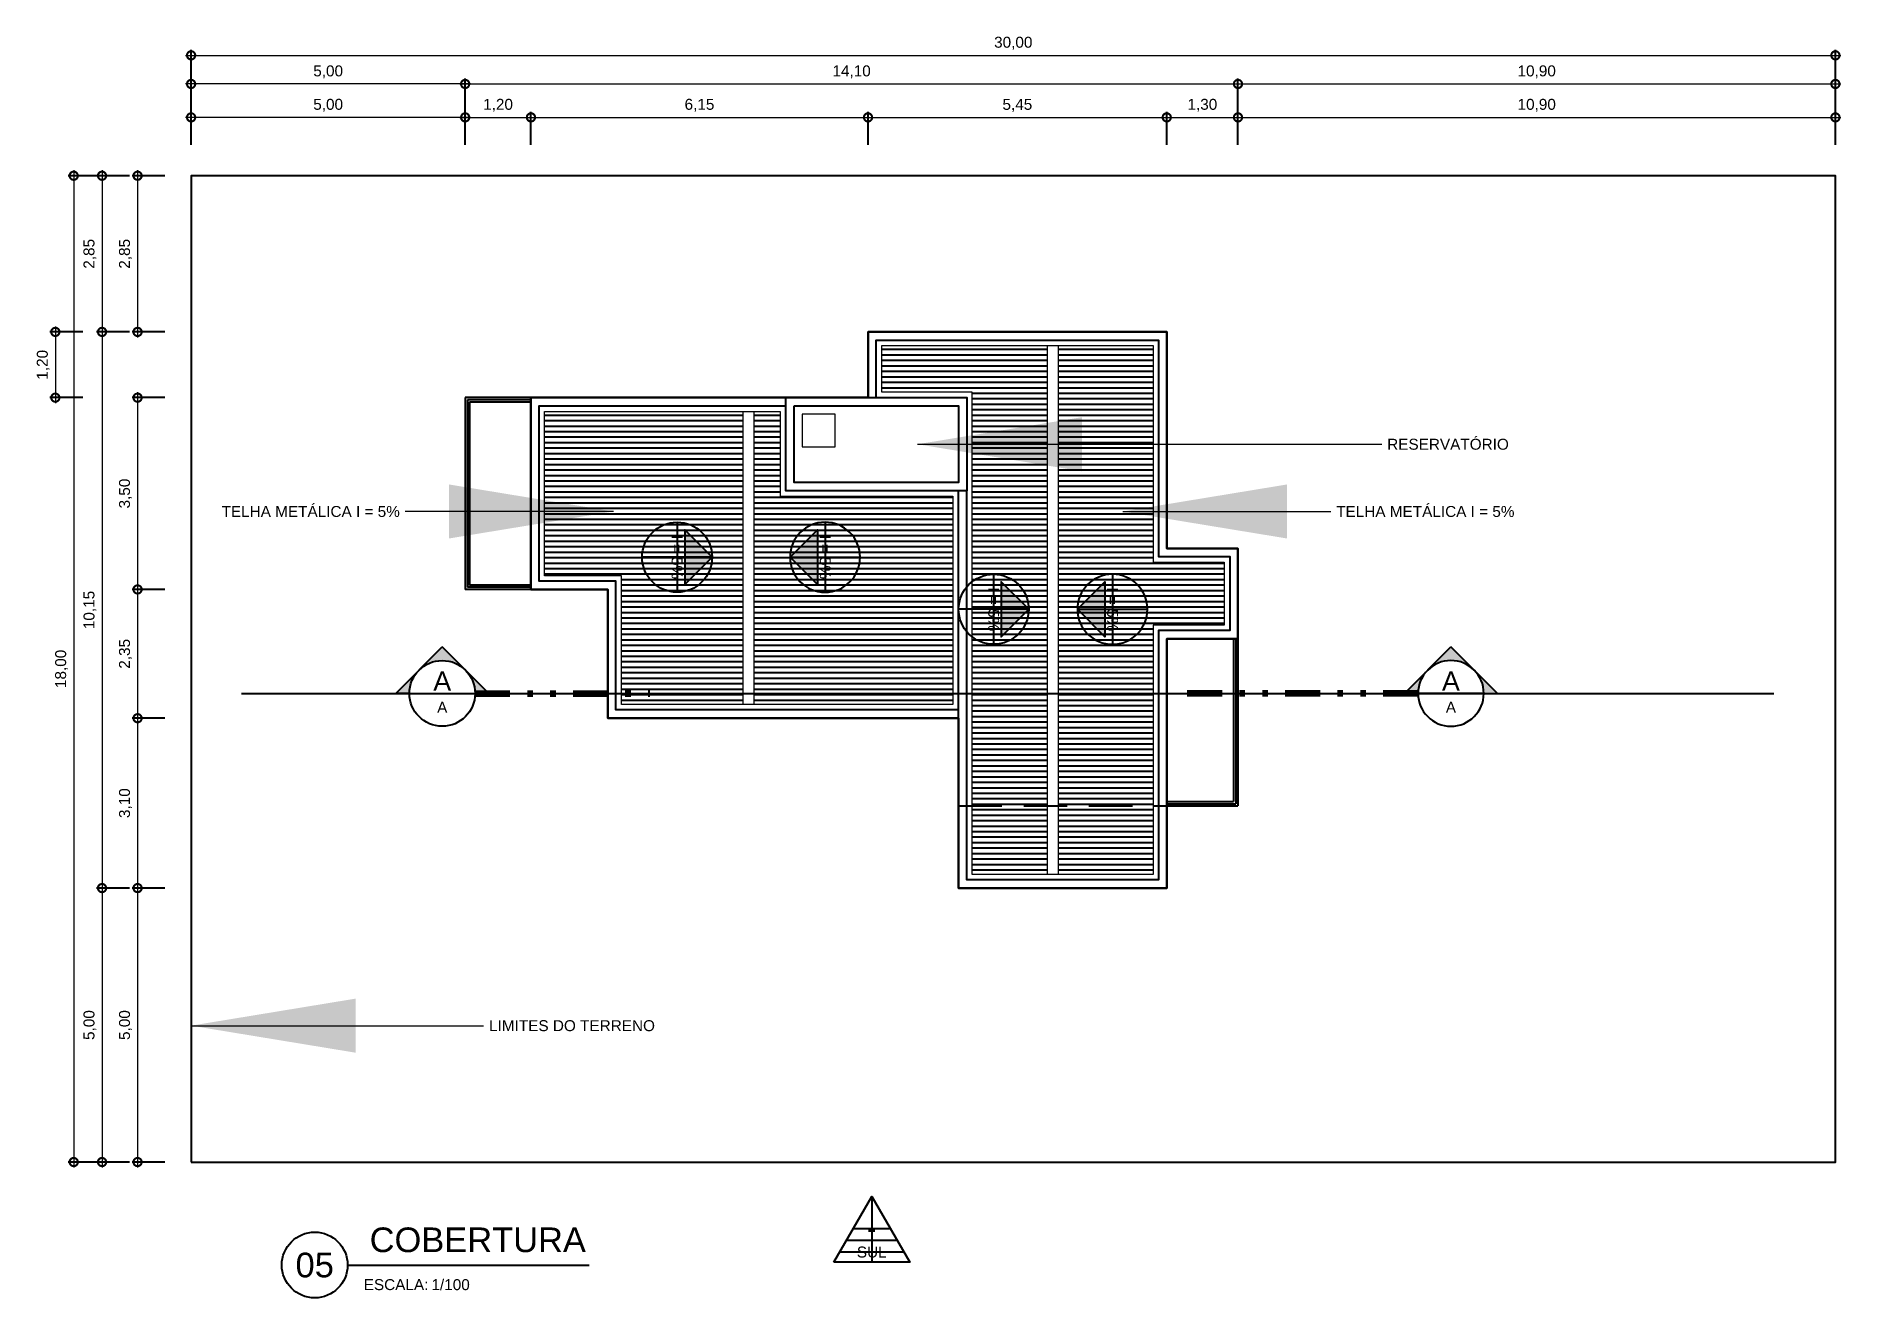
# Model space of a CAD drawing. Header units: metres. Extents: x -10.4 to 22.5, y -10.6 to 12.4.
import ezdxf
from ezdxf.enums import TextEntityAlignment as Align

# ---------------------------------------------------------------- set-up
doc = ezdxf.new("R2010")
doc.units = ezdxf.units.M
doc.header["$LTSCALE"] = 0.25
doc.linetypes.add('DIVIDEX2', pattern=[63.5, 25.4, -12.7, 0, -12.7, 0, -12.7])
doc.linetypes.add('HIDDEN2', pattern=[4.7625, 3.175, -1.5875])
doc.layers.add('ARQ_0', color=7, linetype='Continuous', true_color=0xff7400, plot=False)
doc.layers.add('ARQ_0_AREAS', color=7, linetype='Continuous', true_color=0x5a1694, plot=False)
for name, color, linetype, lineweight in [('ARQ_CINZA 03', 252, 'Continuous', 9), ('ARQ_CINZA 04', 253, 'Continuous', 9), ('ARQ_CINZA 06', 255, 'Continuous', 9), ('SIMB_LCT', 252, 'DIVIDEX2', 100)]:
    doc.layers.add(name, color=color, linetype=linetype, lineweight=lineweight)
doc.layers.add('ARQ_COTA_AZUL', color=5, linetype='Continuous', lineweight=20, true_color=0x0000ff)
for name, color, linetype in [('ARQ_PROJ INF', 1, 'HIDDEN2'), ('ARQ_VISTA 01', 1, 'Continuous'), ('ARQ_VISTA 03', 3, 'Continuous'), ('ARQ_VISTA 04', 4, 'Continuous'), ('SIMB_01', 1, 'Continuous'), ('SIMB_02', 2, 'Continuous'), ('SIMB_PREENCHIMENTO', 253, 'Continuous'), ('SIMB_TXT', 1, 'Continuous')]:
    doc.layers.add(name, color=color, linetype=linetype)
doc.styles.add('Annot_2.0mm', font='arial.ttf', dxfattribs={"height": 2})
doc.styles.add('cota', font='arial.ttf')
doc.styles.add('SIMB', font='arial.ttf')
doc.dimstyles.new('Info 01 - annot', dxfattribs={"dimtxt": 2, "dimasz": 3, "dimexe": 1, "dimexo": 1, "dimgap": 1, "dimtad": 1, "dimzin": 4, "dimtxsty": 'cota', "dimblk": 'DOTSMALL', "dimcen": 2, "dimdle": 1, "dimclrd": 256, "dimclre": 256, "dimclrt": 1, "dimazin": 2, "dimtfac": 0.09, "dimtix": 1, "dimtmove": 2, "dimatfit": 2, "dimfxl": 5, "dimfxlon": 1, "dimtolj": 1, "dimtzin": 4, "dimlwd": -1, "dimarcsym": 1})

# ---------------------------------------------------------------- blocks, each defined once
blk = doc.blocks.new('ind_CT_A_D')
at = {"layer": 'SIMB_PREENCHIMENTO', "transparency": 33554587}
h = blk.add_hatch(color=256, dxfattribs=at)
h.dxf.hatch_style = 1
h.paths.add_polyline_path([(0, 8.48), (-4.15, 4.33, -0.401827), (4.15, 4.33)])
h = blk.add_hatch(color=256, dxfattribs=at)
h.dxf.hatch_style = 1
h.paths.add_polyline_path([(-4.33, 4.15), (-8.48, 0), (-6, 0, -0.193399)])
h = blk.add_hatch(color=256, dxfattribs=at)
h.dxf.hatch_style = 1
h.paths.add_polyline_path([(4.33, 4.15, -0.193399), (6, 0), (8.48, 0)])
at = {"layer": 'SIMB_01'}
for p, q in [((-8.48, 0), (0, 8.48)), ((8.48, 0), (0, 8.48)), ((-6, 0), (-8.48, 0)), ((-6, 0), (6, 0)), ((6, 0), (8.48, 0))]:
    blk.add_line(p, q, dxfattribs=at)
blk.add_circle((0, 0), 6, dxfattribs=at)
at = {"layer": 'SIMB_LCT'}
blk.add_line((6, 0), (49.63, 0), dxfattribs=at)
at = {"layer": 'SIMB_TXT', "style": 'SIMB'}
for tag, height, p in [('000', 3.5, (0, 2.25)), ('999', 2, (0, -2.53))]:
    blk.add_attdef(tag, text='', height=height, dxfattribs=at).set_placement(p, align=Align.MIDDLE_CENTER)
blk = doc.blocks.new('*U140')
at = {"layer": 'SIMB_02'}
blk.add_line((6, 0), (50.09, 0), dxfattribs=at)
blk.add_circle((0, 0), 6, dxfattribs=at)
at = {"layer": 'SIMB_TXT', "style": 'SIMB'}
blk.add_text('ESCALA:', height=2, dxfattribs=at).set_placement((8.94, -4.58))
blk.add_attdef('TITULO_DO_DESENHO', text='', height=4.5, dxfattribs=at).set_placement((10.02, 1), align=Align.BOTTOM_LEFT)
blk.add_attdef('NUM', text='', height=4.5, dxfattribs=at).set_placement((0, 0), align=Align.MIDDLE_CENTER)
blk.add_attdef('ESCALA', (21.3, -4.58), '', height=2, dxfattribs=at)
blk = doc.blocks.new('*U78')
at = {"layer": 'SIMB_PREENCHIMENTO', "transparency": 33554587}
h = blk.add_hatch(color=256, dxfattribs=at)
h.dxf.hatch_style = 1
h.paths.add_polyline_path([(0, 8.48), (-4.15, 4.33, -0.401827), (4.15, 4.33)])
h = blk.add_hatch(color=256, dxfattribs=at)
h.dxf.hatch_style = 1
h.paths.add_polyline_path([(-4.33, 4.15), (-8.48, 0), (-6, 0, -0.193399)])
h = blk.add_hatch(color=256, dxfattribs=at)
h.dxf.hatch_style = 1
h.paths.add_polyline_path([(4.33, 4.15, -0.193399), (6, 0), (8.48, 0)])
at = {"layer": 'SIMB_01'}
for p, q in [((-8.48, 0), (0, 8.48)), ((8.48, 0), (0, 8.48)), ((-6, 0), (-8.48, 0)), ((-6, 0), (6, 0)), ((6, 0), (8.48, 0))]:
    blk.add_line(p, q, dxfattribs=at)
blk.add_circle((0, 0), 6, dxfattribs=at)
at = {"layer": 'SIMB_LCT'}
blk.add_line((6, 0), (37.85, 0), dxfattribs=at)
at = {"layer": 'SIMB_TXT', "style": 'SIMB'}
for tag, height, p in [('000', 3.5, (0, 2.25)), ('999', 2, (0, -2.53))]:
    blk.add_attdef(tag, text='', height=height, dxfattribs=at).set_placement(p, align=Align.MIDDLE_CENTER)
blk = doc.blocks.new('inclinacao')
at = {"layer": 'ARQ_CINZA 06'}
blk.add_hatch(color=256, dxfattribs=at).paths.add_polyline_path([(0, 0), (-5, -5), (5, -5)])
at = {"layer": 'ARQ_0'}
for p, q in [((0, 0), (0, -12.78)), ((-6.39, -6.39), (6.39, -6.39))]:
    blk.add_line(p, q, dxfattribs=at)
blk.add_circle((0, -6.39), 6.39, dxfattribs=at)
at = {"layer": 'SIMB_01'}
blk.add_lwpolyline([(0, 0), (-5, -5), (5, -5), (0, 0)], dxfattribs=at)
at = {"layer": 'SIMB_01', "style": 'Annot_2.0mm'}
blk.add_attdef('INCLINACAO', text='', height=2, dxfattribs=at).set_placement((0, -6.39), align=Align.MIDDLE_CENTER)
blk = doc.blocks.new('_DotSmall')
at = {"color": 0, "linetype": 'ByBlock', "const_width": 0.5}
blk.add_lwpolyline([(-0.0625, 0, 1), (0.0625, 0, 1)], format="xyb", close=True, dxfattribs=at)
blk = doc.blocks.new('*D141')
at = {"layer": 'ARQ_COTA_AZUL', "transparency": 16777216}
blk.add_line((-2.5, 10.965), (-7.7, 10.965), dxfattribs=at)
at = {"layer": 'ARQ_COTA_AZUL', "lineweight": -2, "transparency": 16777216}
for p, q in [((-7.6, 10.465), (-7.6, 11.065)), ((-2.6, 10.465), (-2.6, 11.065))]:
    blk.add_line(p, q, dxfattribs=at)
at = {"layer": 'ARQ_COTA_AZUL', "transparency": 16777216, "xscale": 0.3, "yscale": 0.3, "zscale": 0.3, "rotation": 180}
blk.add_blockref('_DotSmall', (-7.6, 10.965), dxfattribs=at)
at = {"layer": 'ARQ_COTA_AZUL', "transparency": 16777216, "xscale": 0.3, "yscale": 0.3, "zscale": 0.3}
blk.add_blockref('_DotSmall', (-2.6, 10.965), dxfattribs=at)
at = {"layer": 'ARQ_COTA_AZUL', "color": 1, "transparency": 16777216, "insert": (-5.1, 11.185), "char_height": 0.2, "attachment_point": 5, "style": 'cota'}
blk.add_mtext('\\A1;5,00', dxfattribs=at)
blk = doc.blocks.new('*D142')
at = {"layer": 'ARQ_COTA_AZUL', "transparency": 16777216}
blk.add_line((-2.7, 10.965), (-1.3, 10.965), dxfattribs=at)
at = {"layer": 'ARQ_COTA_AZUL', "lineweight": -2, "transparency": 16777216}
for p, q in [((-2.6, 10.465), (-2.6, 11.065)), ((-1.4, 10.465), (-1.4, 11.065))]:
    blk.add_line(p, q, dxfattribs=at)
at = {"layer": 'ARQ_COTA_AZUL', "transparency": 16777216, "xscale": 0.3, "yscale": 0.3, "zscale": 0.3, "rotation": 180}
blk.add_blockref('_DotSmall', (-2.6, 10.965), dxfattribs=at)
at = {"layer": 'ARQ_COTA_AZUL', "transparency": 16777216, "xscale": 0.3, "yscale": 0.3, "zscale": 0.3}
blk.add_blockref('_DotSmall', (-1.4, 10.965), dxfattribs=at)
at = {"layer": 'ARQ_COTA_AZUL', "color": 1, "transparency": 16777216, "insert": (-2, 11.185), "char_height": 0.2, "attachment_point": 5, "style": 'cota'}
blk.add_mtext('\\A1;1,20', dxfattribs=at)
blk = doc.blocks.new('*D143')
at = {"layer": 'ARQ_COTA_AZUL', "transparency": 16777216}
blk.add_line((-1.5, 10.965), (4.85, 10.965), dxfattribs=at)
at = {"layer": 'ARQ_COTA_AZUL', "lineweight": -2, "transparency": 16777216}
for p, q in [((-1.4, 10.465), (-1.4, 11.065)), ((4.75, 10.465), (4.75, 11.065))]:
    blk.add_line(p, q, dxfattribs=at)
at = {"layer": 'ARQ_COTA_AZUL', "transparency": 16777216, "xscale": 0.3, "yscale": 0.3, "zscale": 0.3, "rotation": 180}
blk.add_blockref('_DotSmall', (-1.4, 10.965), dxfattribs=at)
at = {"layer": 'ARQ_COTA_AZUL', "transparency": 16777216, "xscale": 0.3, "yscale": 0.3, "zscale": 0.3}
blk.add_blockref('_DotSmall', (4.75, 10.965), dxfattribs=at)
at = {"layer": 'ARQ_COTA_AZUL', "color": 1, "transparency": 16777216, "insert": (1.675, 11.185), "char_height": 0.2, "attachment_point": 5, "style": 'cota'}
blk.add_mtext('\\A1;6,15', dxfattribs=at)
blk = doc.blocks.new('*D144')
at = {"layer": 'ARQ_COTA_AZUL', "transparency": 16777216}
blk.add_line((4.65, 10.965), (10.3, 10.965), dxfattribs=at)
at = {"layer": 'ARQ_COTA_AZUL', "lineweight": -2, "transparency": 16777216}
for p, q in [((4.75, 10.465), (4.75, 11.065)), ((10.2, 10.465), (10.2, 11.065))]:
    blk.add_line(p, q, dxfattribs=at)
at = {"layer": 'ARQ_COTA_AZUL', "transparency": 16777216, "xscale": 0.3, "yscale": 0.3, "zscale": 0.3, "rotation": 180}
blk.add_blockref('_DotSmall', (4.75, 10.965), dxfattribs=at)
at = {"layer": 'ARQ_COTA_AZUL', "transparency": 16777216, "xscale": 0.3, "yscale": 0.3, "zscale": 0.3}
blk.add_blockref('_DotSmall', (10.2, 10.965), dxfattribs=at)
at = {"layer": 'ARQ_COTA_AZUL', "color": 1, "transparency": 16777216, "insert": (7.475, 11.184), "char_height": 0.2, "attachment_point": 5, "style": 'cota'}
blk.add_mtext('\\A1;5,45', dxfattribs=at)
blk = doc.blocks.new('*D145')
at = {"layer": 'ARQ_COTA_AZUL', "transparency": 16777216}
blk.add_line((10.1, 10.965), (11.6, 10.965), dxfattribs=at)
at = {"layer": 'ARQ_COTA_AZUL', "lineweight": -2, "transparency": 16777216}
for p, q in [((10.2, 10.465), (10.2, 11.065)), ((11.5, 10.465), (11.5, 11.065))]:
    blk.add_line(p, q, dxfattribs=at)
at = {"layer": 'ARQ_COTA_AZUL', "transparency": 16777216, "xscale": 0.3, "yscale": 0.3, "zscale": 0.3, "rotation": 180}
blk.add_blockref('_DotSmall', (10.2, 10.965), dxfattribs=at)
at = {"layer": 'ARQ_COTA_AZUL', "transparency": 16777216, "xscale": 0.3, "yscale": 0.3, "zscale": 0.3}
blk.add_blockref('_DotSmall', (11.5, 10.965), dxfattribs=at)
at = {"layer": 'ARQ_COTA_AZUL', "color": 1, "transparency": 16777216, "insert": (10.85, 11.185), "char_height": 0.2, "attachment_point": 5, "style": 'cota'}
blk.add_mtext('\\A1;1,30', dxfattribs=at)
blk = doc.blocks.new('*D146')
at = {"layer": 'ARQ_COTA_AZUL', "lineweight": -2, "transparency": 16777216}
for p, q in [((-8.077, 9.9), (-8.677, 9.9)), ((-8.077, 7.05), (-8.677, 7.05))]:
    blk.add_line(p, q, dxfattribs=at)
at = {"layer": 'ARQ_COTA_AZUL', "transparency": 16777216}
blk.add_line((-8.577, 10), (-8.577, 6.95), dxfattribs=at)
at = {"layer": 'ARQ_COTA_AZUL', "transparency": 16777216, "xscale": 0.3, "yscale": 0.3, "zscale": 0.3}
for p, rotation in [((-8.577, 9.9), 90), ((-8.577, 7.05), 270)]:
    blk.add_blockref('_DotSmall', p, dxfattribs=dict(at, rotation=rotation))
at = {"layer": 'ARQ_COTA_AZUL', "color": 1, "transparency": 16777216, "insert": (-8.797, 8.475), "char_height": 0.2, "attachment_point": 5, "rotation": 90, "style": 'cota'}
blk.add_mtext('\\A1;2,85', dxfattribs=at)
blk = doc.blocks.new('*D147')
at = {"layer": 'ARQ_COTA_AZUL', "lineweight": -2, "transparency": 16777216}
for p, q in [((-9.577, 7.05), (-10.177, 7.05)), ((-9.577, 5.85), (-10.177, 5.85))]:
    blk.add_line(p, q, dxfattribs=at)
at = {"layer": 'ARQ_COTA_AZUL', "transparency": 16777216}
blk.add_line((-10.077, 7.15), (-10.077, 5.75), dxfattribs=at)
at = {"layer": 'ARQ_COTA_AZUL', "transparency": 16777216, "xscale": 0.3, "yscale": 0.3, "zscale": 0.3}
for p, rotation in [((-10.077, 7.05), 90), ((-10.077, 5.85), 270)]:
    blk.add_blockref('_DotSmall', p, dxfattribs=dict(at, rotation=rotation))
at = {"layer": 'ARQ_COTA_AZUL', "color": 1, "transparency": 16777216, "insert": (-10.297, 6.45), "char_height": 0.2, "attachment_point": 5, "rotation": 90, "style": 'cota'}
blk.add_mtext('\\A1;1,20', dxfattribs=at)
blk = doc.blocks.new('*D148')
at = {"layer": 'ARQ_COTA_AZUL', "transparency": 16777216}
blk.add_line((-8.577, 5.95), (-8.577, 2.25), dxfattribs=at)
at = {"layer": 'ARQ_COTA_AZUL', "lineweight": -2, "transparency": 16777216}
for p, q in [((-8.077, 5.85), (-8.677, 5.85)), ((-8.077, 2.35), (-8.677, 2.35))]:
    blk.add_line(p, q, dxfattribs=at)
at = {"layer": 'ARQ_COTA_AZUL', "transparency": 16777216, "xscale": 0.3, "yscale": 0.3, "zscale": 0.3}
for p, rotation in [((-8.577, 5.85), 90), ((-8.577, 2.35), 270)]:
    blk.add_blockref('_DotSmall', p, dxfattribs=dict(at, rotation=rotation))
at = {"layer": 'ARQ_COTA_AZUL', "color": 1, "transparency": 16777216, "insert": (-8.797, 4.1), "char_height": 0.2, "attachment_point": 5, "rotation": 90, "style": 'cota'}
blk.add_mtext('\\A1;3,50', dxfattribs=at)
blk = doc.blocks.new('*D149')
at = {"layer": 'ARQ_COTA_AZUL', "lineweight": -2, "transparency": 16777216}
for p, q in [((-8.077, 2.35), (-8.677, 2.35)), ((-8.077, 0), (-8.677, 0))]:
    blk.add_line(p, q, dxfattribs=at)
at = {"layer": 'ARQ_COTA_AZUL', "transparency": 16777216}
blk.add_line((-8.577, 2.45), (-8.577, -0.1), dxfattribs=at)
at = {"layer": 'ARQ_COTA_AZUL', "transparency": 16777216, "xscale": 0.3, "yscale": 0.3, "zscale": 0.3}
for p, rotation in [((-8.577, 2.35), 90), ((-8.577, 0), 270)]:
    blk.add_blockref('_DotSmall', p, dxfattribs=dict(at, rotation=rotation))
at = {"layer": 'ARQ_COTA_AZUL', "color": 1, "transparency": 16777216, "insert": (-8.797, 1.175), "char_height": 0.2, "attachment_point": 5, "rotation": 90, "style": 'cota'}
blk.add_mtext('\\A1;2,35', dxfattribs=at)
blk = doc.blocks.new('*D150')
at = {"layer": 'ARQ_COTA_AZUL', "transparency": 16777216}
blk.add_line((-2.7, 11.575), (11.6, 11.575), dxfattribs=at)
at = {"layer": 'ARQ_COTA_AZUL', "lineweight": -2, "transparency": 16777216}
for p, q in [((-2.6, 11.075), (-2.6, 11.675)), ((11.5, 11.075), (11.5, 11.675))]:
    blk.add_line(p, q, dxfattribs=at)
at = {"layer": 'ARQ_COTA_AZUL', "transparency": 16777216, "xscale": 0.3, "yscale": 0.3, "zscale": 0.3, "rotation": 180}
blk.add_blockref('_DotSmall', (-2.6, 11.575), dxfattribs=at)
at = {"layer": 'ARQ_COTA_AZUL', "transparency": 16777216, "xscale": 0.3, "yscale": 0.3, "zscale": 0.3}
blk.add_blockref('_DotSmall', (11.5, 11.575), dxfattribs=at)
at = {"layer": 'ARQ_COTA_AZUL', "color": 1, "transparency": 16777216, "insert": (4.45, 11.795), "char_height": 0.2, "attachment_point": 5, "style": 'cota'}
blk.add_mtext('\\A1;14,10', dxfattribs=at)
blk = doc.blocks.new('*D151')
at = {"layer": 'ARQ_COTA_AZUL', "transparency": 16777216}
blk.add_line((11.4, 11.575), (22.5, 11.575), dxfattribs=at)
at = {"layer": 'ARQ_COTA_AZUL', "lineweight": -2, "transparency": 16777216}
for p, q in [((11.5, 11.075), (11.5, 11.675)), ((22.4, 11.075), (22.4, 11.675))]:
    blk.add_line(p, q, dxfattribs=at)
at = {"layer": 'ARQ_COTA_AZUL', "transparency": 16777216, "xscale": 0.3, "yscale": 0.3, "zscale": 0.3, "rotation": 180}
blk.add_blockref('_DotSmall', (11.5, 11.575), dxfattribs=at)
at = {"layer": 'ARQ_COTA_AZUL', "transparency": 16777216, "xscale": 0.3, "yscale": 0.3, "zscale": 0.3}
blk.add_blockref('_DotSmall', (22.4, 11.575), dxfattribs=at)
at = {"layer": 'ARQ_COTA_AZUL', "color": 1, "transparency": 16777216, "insert": (16.95, 11.795), "char_height": 0.2, "attachment_point": 5, "style": 'cota'}
blk.add_mtext('\\A1;10,90', dxfattribs=at)
blk = doc.blocks.new('*D152')
at = {"layer": 'ARQ_COTA_AZUL', "transparency": 16777216}
blk.add_line((-2.5, 11.575), (-7.7, 11.575), dxfattribs=at)
at = {"layer": 'ARQ_COTA_AZUL', "lineweight": -2, "transparency": 16777216}
for p, q in [((-7.6, 11.075), (-7.6, 11.675)), ((-2.6, 11.075), (-2.6, 11.675))]:
    blk.add_line(p, q, dxfattribs=at)
at = {"layer": 'ARQ_COTA_AZUL', "transparency": 16777216, "xscale": 0.3, "yscale": 0.3, "zscale": 0.3, "rotation": 180}
blk.add_blockref('_DotSmall', (-7.6, 11.575), dxfattribs=at)
at = {"layer": 'ARQ_COTA_AZUL', "transparency": 16777216, "xscale": 0.3, "yscale": 0.3, "zscale": 0.3}
blk.add_blockref('_DotSmall', (-2.6, 11.575), dxfattribs=at)
at = {"layer": 'ARQ_COTA_AZUL', "color": 1, "transparency": 16777216, "insert": (-5.1, 11.795), "char_height": 0.2, "attachment_point": 5, "style": 'cota'}
blk.add_mtext('\\A1;5,00', dxfattribs=at)
blk = doc.blocks.new('*D153')
at = {"layer": 'ARQ_COTA_AZUL', "transparency": 16777216}
blk.add_line((11.4, 10.965), (22.5, 10.965), dxfattribs=at)
at = {"layer": 'ARQ_COTA_AZUL', "lineweight": -2, "transparency": 16777216}
for p, q in [((11.5, 10.465), (11.5, 11.065)), ((22.4, 10.465), (22.4, 11.065))]:
    blk.add_line(p, q, dxfattribs=at)
at = {"layer": 'ARQ_COTA_AZUL', "transparency": 16777216, "xscale": 0.3, "yscale": 0.3, "zscale": 0.3, "rotation": 180}
blk.add_blockref('_DotSmall', (11.5, 10.965), dxfattribs=at)
at = {"layer": 'ARQ_COTA_AZUL', "transparency": 16777216, "xscale": 0.3, "yscale": 0.3, "zscale": 0.3}
blk.add_blockref('_DotSmall', (22.4, 10.965), dxfattribs=at)
at = {"layer": 'ARQ_COTA_AZUL', "color": 1, "transparency": 16777216, "insert": (16.95, 11.185), "char_height": 0.2, "attachment_point": 5, "style": 'cota'}
blk.add_mtext('\\A1;10,90', dxfattribs=at)
blk = doc.blocks.new('*D154')
at = {"layer": 'ARQ_COTA_AZUL', "lineweight": -2, "transparency": 16777216}
for p, q in [((-7.6, 11.597), (-7.6, 12.197)), ((22.4, 11.597), (22.4, 12.197))]:
    blk.add_line(p, q, dxfattribs=at)
at = {"layer": 'ARQ_COTA_AZUL', "transparency": 16777216}
blk.add_line((-7.7, 12.097), (22.5, 12.097), dxfattribs=at)
at = {"layer": 'ARQ_COTA_AZUL', "transparency": 16777216, "xscale": 0.3, "yscale": 0.3, "zscale": 0.3, "rotation": 180}
blk.add_blockref('_DotSmall', (-7.6, 12.097), dxfattribs=at)
at = {"layer": 'ARQ_COTA_AZUL', "transparency": 16777216, "xscale": 0.3, "yscale": 0.3, "zscale": 0.3}
blk.add_blockref('_DotSmall', (22.4, 12.097), dxfattribs=at)
at = {"layer": 'ARQ_COTA_AZUL', "color": 1, "transparency": 16777216, "insert": (7.4, 12.318), "char_height": 0.2, "attachment_point": 5, "style": 'cota'}
blk.add_mtext('\\A1;30,00', dxfattribs=at)
blk = doc.blocks.new('*D155')
at = {"layer": 'ARQ_COTA_AZUL', "lineweight": -2, "transparency": 16777216}
for p, q in [((-8.077, -3.1), (-8.677, -3.1)), ((-8.077, -8.1), (-8.677, -8.1))]:
    blk.add_line(p, q, dxfattribs=at)
at = {"layer": 'ARQ_COTA_AZUL', "transparency": 16777216}
blk.add_line((-8.577, -3), (-8.577, -8.2), dxfattribs=at)
at = {"layer": 'ARQ_COTA_AZUL', "transparency": 16777216, "xscale": 0.3, "yscale": 0.3, "zscale": 0.3}
for p, rotation in [((-8.577, -3.1), 90), ((-8.577, -8.1), 270)]:
    blk.add_blockref('_DotSmall', p, dxfattribs=dict(at, rotation=rotation))
at = {"layer": 'ARQ_COTA_AZUL', "color": 1, "transparency": 16777216, "insert": (-8.797, -5.6), "char_height": 0.2, "attachment_point": 5, "rotation": 90, "style": 'cota'}
blk.add_mtext('\\A1;5,00', dxfattribs=at)
blk = doc.blocks.new('*D156')
at = {"layer": 'ARQ_COTA_AZUL', "lineweight": -2, "transparency": 16777216}
for p, q in [((-8.725, 9.9), (-9.325, 9.9)), ((-8.725, 7.05), (-9.325, 7.05))]:
    blk.add_line(p, q, dxfattribs=at)
at = {"layer": 'ARQ_COTA_AZUL', "transparency": 16777216}
blk.add_line((-9.225, 10), (-9.225, 6.95), dxfattribs=at)
at = {"layer": 'ARQ_COTA_AZUL', "transparency": 16777216, "xscale": 0.3, "yscale": 0.3, "zscale": 0.3}
for p, rotation in [((-9.225, 9.9), 90), ((-9.225, 7.05), 270)]:
    blk.add_blockref('_DotSmall', p, dxfattribs=dict(at, rotation=rotation))
at = {"layer": 'ARQ_COTA_AZUL', "color": 1, "transparency": 16777216, "insert": (-9.445, 8.475), "char_height": 0.2, "attachment_point": 5, "rotation": 90, "style": 'cota'}
blk.add_mtext('\\A1;2,85', dxfattribs=at)
blk = doc.blocks.new('*D157')
at = {"layer": 'ARQ_COTA_AZUL', "lineweight": -2, "transparency": 16777216}
for p, q in [((-8.725, 7.05), (-9.325, 7.05)), ((-8.725, -3.1), (-9.325, -3.1))]:
    blk.add_line(p, q, dxfattribs=at)
at = {"layer": 'ARQ_COTA_AZUL', "transparency": 16777216}
blk.add_line((-9.225, 7.15), (-9.225, -3.2), dxfattribs=at)
at = {"layer": 'ARQ_COTA_AZUL', "transparency": 16777216, "xscale": 0.3, "yscale": 0.3, "zscale": 0.3}
for p, rotation in [((-9.225, 7.05), 90), ((-9.225, -3.1), 270)]:
    blk.add_blockref('_DotSmall', p, dxfattribs=dict(at, rotation=rotation))
at = {"layer": 'ARQ_COTA_AZUL', "color": 1, "transparency": 16777216, "insert": (-9.445, 1.975), "char_height": 0.2, "attachment_point": 5, "rotation": 90, "style": 'cota'}
blk.add_mtext('\\A1;10,15', dxfattribs=at)
blk = doc.blocks.new('*D158')
at = {"layer": 'ARQ_COTA_AZUL', "lineweight": -2, "transparency": 16777216}
for p, q in [((-8.725, -3.1), (-9.325, -3.1)), ((-8.725, -8.1), (-9.325, -8.1))]:
    blk.add_line(p, q, dxfattribs=at)
at = {"layer": 'ARQ_COTA_AZUL', "transparency": 16777216}
blk.add_line((-9.225, -3), (-9.225, -8.2), dxfattribs=at)
at = {"layer": 'ARQ_COTA_AZUL', "transparency": 16777216, "xscale": 0.3, "yscale": 0.3, "zscale": 0.3}
for p, rotation in [((-9.225, -3.1), 90), ((-9.225, -8.1), 270)]:
    blk.add_blockref('_DotSmall', p, dxfattribs=dict(at, rotation=rotation))
at = {"layer": 'ARQ_COTA_AZUL', "color": 1, "transparency": 16777216, "insert": (-9.445, -5.6), "char_height": 0.2, "attachment_point": 5, "rotation": 90, "style": 'cota'}
blk.add_mtext('\\A1;5,00', dxfattribs=at)
blk = doc.blocks.new('*D159')
at = {"layer": 'ARQ_COTA_AZUL', "lineweight": -2, "transparency": 16777216}
for p, q in [((-9.242, 9.9), (-9.842, 9.9)), ((-9.242, -8.1), (-9.842, -8.1))]:
    blk.add_line(p, q, dxfattribs=at)
at = {"layer": 'ARQ_COTA_AZUL', "transparency": 16777216}
blk.add_line((-9.742, 10), (-9.742, -8.2), dxfattribs=at)
at = {"layer": 'ARQ_COTA_AZUL', "transparency": 16777216, "xscale": 0.3, "yscale": 0.3, "zscale": 0.3}
for p, rotation in [((-9.742, 9.9), 90), ((-9.742, -8.1), 270)]:
    blk.add_blockref('_DotSmall', p, dxfattribs=dict(at, rotation=rotation))
at = {"layer": 'ARQ_COTA_AZUL', "color": 1, "transparency": 16777216, "insert": (-9.962, 0.9), "char_height": 0.2, "attachment_point": 5, "rotation": 90, "style": 'cota'}
blk.add_mtext('\\A1;18,00', dxfattribs=at)
blk = doc.blocks.new('*D160')
at = {"layer": 'ARQ_COTA_AZUL', "transparency": 16777216}
blk.add_line((-8.577, 0.1), (-8.577, -3.2), dxfattribs=at)
at = {"layer": 'ARQ_COTA_AZUL', "lineweight": -2, "transparency": 16777216}
for p, q in [((-8.077, 0), (-8.677, 0)), ((-8.077, -3.1), (-8.677, -3.1))]:
    blk.add_line(p, q, dxfattribs=at)
at = {"layer": 'ARQ_COTA_AZUL', "transparency": 16777216, "xscale": 0.3, "yscale": 0.3, "zscale": 0.3}
for p, rotation in [((-8.577, 0), 90), ((-8.577, -3.1), 270)]:
    blk.add_blockref('_DotSmall', p, dxfattribs=dict(at, rotation=rotation))
at = {"layer": 'ARQ_COTA_AZUL', "color": 1, "transparency": 16777216, "insert": (-8.797, -1.55), "char_height": 0.2, "attachment_point": 5, "rotation": 90, "style": 'cota'}
blk.add_mtext('\\A1;3,10', dxfattribs=at)
blk = doc.blocks.new('*U327')
at = {"layer": 'ARQ_0'}
for p, q in [((0, 8), (0, -4)), ((-3.39, 2.13), (3.39, 2.13)), ((-5.86, -2.14), (5.86, -2.14))]:
    blk.add_line(p, q, dxfattribs=at)
at = {"layer": 'SIMB_02'}
blk.add_line((-4.62, 0), (4.62, 0), dxfattribs=at)
blk.add_lwpolyline([(6.93, -4), (0, 8), (-6.93, -4)], close=True, dxfattribs=at)
at = {"layer": 'SIMB_TXT', "style": 'SIMB'}
for tag, height, p in [('00', 3.5, (0, 2.13)), ('000', 2, (0, -2.11))]:
    blk.add_attdef(tag, text='', height=height, rotation=180, dxfattribs=at).set_placement(p, align=Align.MIDDLE_CENTER)

msp = doc.modelspace()

# ---------------------------------------------------------------- hatches: boundary and pattern name
at = {"layer": 'SIMB_PREENCHIMENTO'}
h = msp.add_hatch(dxfattribs=at)
h.set_pattern_fill('_USER', color=256, scale=0.1, pattern_type=0)
h.set_pattern_definition([(0, (-47463.50954, -23398.16782), (0, 0.1), [])])
h.paths.add_polyline_path([(2.475, 5.6), (-1.15, 5.6), (-1.15, 2.6), (0.25, 2.6), (0.25, 0.25), (2.475, 0.25)])
h.paths.add_polyline_path([(6.3, 4.05), (3.15, 4.05), (3.15, 5.6), (2.675, 5.6), (2.675, 0.25), (6.3, 0.25)])
h.paths.add_polyline_path([(8.025, 6.8), (5, 6.8), (5, 5.95), (6.65, 5.95), (6.65, -1.6), (8.025, -1.6)])
h.paths.add_polyline_path([(11.25, 2.85), (9.95, 2.85), (9.95, 6.8), (8.225, 6.8), (8.225, -1.6), (9.95, -1.6), (9.95, 1.7), (11.25, 1.7)])
h.paths.add_polyline_path([(8.025, -1.6), (6.65, -1.6), (6.65, -2.85), (8.025, -2.85)])
h.paths.add_polyline_path([(9.95, -1.6), (8.225, -1.6), (8.225, -2.85), (9.95, -2.85)])

# ---------------------------------------------------------------- linework, layer by layer
at = {"layer": 'ARQ_0'}
msp.add_line((-6.678, 0.453), (21.277, 0.453), dxfattribs=at)
at = {"layer": 'ARQ_0_AREAS'}
msp.add_lwpolyline([(-1.4, 5.85), (-1.4, 2.35), (0, 2.35), (0, 0), (3.25, 0), (6.4, 0), (6.4, -3.1), (10.2, -3.1), (10.2, 1.45), (11.5, 1.45), (11.5, 3.1), (10.2, 3.1), (10.2, 7.05), (4.75, 7.05), (4.75, 5.85)], close=True, dxfattribs=at)
at = {"layer": 'ARQ_CINZA 03'}
msp.add_lwpolyline([(3.55, 4.95), (4.15, 4.95), (4.15, 5.55), (3.55, 5.55)], close=True, dxfattribs=at)
at = {"layer": 'ARQ_CINZA 04'}
for p, q in [((8.025, -2.85), (8.025, 6.8)), ((8.225, -2.85), (8.225, 6.8)), ((2.475, 0.25), (2.475, 5.6)), ((2.675, 0.25), (2.675, 5.6))]:
    msp.add_line(p, q, dxfattribs=at)
for points in [[(6.65, 5.95), (5, 5.95), (5, 6.8), (9.95, 6.8), (9.95, 2.85), (11.25, 2.85), (11.25, 1.7), (9.95, 1.7), (9.95, -2.85), (6.65, -2.85)], [(6.3, 0.25), (0.25, 0.25), (0.25, 2.6), (-1.15, 2.6), (-1.15, 5.6), (3.15, 5.6), (3.15, 4.05), (6.3, 4.05)]]:
    msp.add_lwpolyline(points, close=True, dxfattribs=at)
at = {"layer": 'ARQ_PROJ INF'}
msp.add_line((6.4, -1.6), (10.2, -1.6), dxfattribs=at)
at = {"layer": 'ARQ_VISTA 01'}
for p, q in [((-2.6, 5.85), (-2.6, 2.35)), ((-1.4, 5.85), (-2.6, 5.85)), ((-2.56, 5.81), (-2.56, 2.39)), ((-1.4, 5.81), (-2.56, 5.81)), ((-2.52, 5.77), (-2.52, 2.43)), ((-1.4, 5.77), (-2.52, 5.77)), ((-1.4, 2.35), (-2.6, 2.35)), ((-1.4, 2.39), (-2.56, 2.39)), ((-1.4, 2.43), (-2.52, 2.43)), ((11.42, 1.45), (11.42, -1.52)), ((11.46, 1.45), (11.46, -1.56)), ((11.5, 1.45), (11.5, -1.6)), ((10.2, -1.52), (11.42, -1.52)), ((10.2, -1.56), (11.46, -1.56)), ((10.2, -1.6), (11.5, -1.6))]:
    msp.add_line(p, q, dxfattribs=at)
msp.add_lwpolyline([(-7.6, -8.1), (22.4, -8.1), (22.4, 9.9), (-7.6, 9.9)], close=True, dxfattribs=at)
at = {"layer": 'ARQ_VISTA 03'}
for points in [[(4.75, 5.85), (4.75, 7.05), (10.2, 7.05), (10.2, 3.1), (11.5, 3.1), (11.5, 1.45), (10.2, 1.45), (10.2, -3.1), (6.4, -3.1), (6.4, 4.15)], [(4.9, 5.85), (4.9, 6.9), (10.05, 6.9), (10.05, 2.95), (11.35, 2.95), (11.35, 1.6), (10.05, 1.6), (10.05, -2.95), (6.55, -2.95), (6.55, 4.15)], [(6.4, 0), (0, 0), (0, 2.35), (-1.4, 2.35), (-1.4, 5.85), (3.25, 5.85)], [(6.4, 0.15), (0.15, 0.15), (0.15, 2.5), (-1.25, 2.5), (-1.25, 5.7), (3.25, 5.7)]]:
    msp.add_lwpolyline(points, dxfattribs=at)
at = {"layer": 'ARQ_VISTA 04'}
for points in [[(3.25, 5.85), (6.55, 5.85), (6.55, 4.15), (3.25, 4.15)], [(3.4, 5.7), (6.4, 5.7), (6.4, 4.3), (3.4, 4.3)]]:
    msp.add_lwpolyline(points, close=True, dxfattribs=at)

# ---------------------------------------------------------------- block references
ref = msp.add_blockref('*U327', (4.818, -9.53), dxfattribs=dict(xscale=-0.1, yscale=0.1, zscale=0.1, rotation=359.9999999999999))
ref.add_attrib('00', '-', dxfattribs={"layer": 'SIMB_TXT', "height": 0.35, "style": 'SIMB'}).set_placement((4.818, -9.317), align=Align.MIDDLE_CENTER)
ref.add_attrib('000', 'SUL', dxfattribs={"layer": 'SIMB_TXT', "height": 0.2, "style": 'SIMB'}).set_placement((4.818, -9.742), align=Align.MIDDLE_CENTER)
at = {"layer": 'ARQ_0_AREAS', "xscale": 0.1, "yscale": 0.1, "zscale": 0.1, "rotation": 270}
for p in [(1.906, 2.938), (7.681, 1.988)]:
    msp.add_blockref('inclinacao', p, dxfattribs=at).add_auto_attribs({'INCLINACAO': 'I = 5%'})
at = {"layer": 'ARQ_0_AREAS'}
ref = msp.add_blockref('inclinacao', (3.327, 2.938), dxfattribs=dict(at, xscale=-0.1, yscale=0.1, zscale=0.1, rotation=90))
ref.add_attrib('INCLINACAO', 'I = 5%', dxfattribs={"layer": 'SIMB_01', "height": 0.2, "rotation": 270, "style": 'Annot_2.0mm'}).set_placement((3.97, 2.938), align=Align.MIDDLE_CENTER)
ref = msp.add_blockref('inclinacao', (8.57, 1.988), dxfattribs=dict(at, xscale=-0.1, yscale=0.1, zscale=0.1, rotation=90))
ref.add_attrib('INCLINACAO', 'I = 5%', dxfattribs={"layer": 'SIMB_01', "height": 0.2, "rotation": 270, "style": 'Annot_2.0mm'}).set_placement((9.212, 1.988), align=Align.MIDDLE_CENTER)
at = {"layer": 'SIMB_01', "xscale": 0.1, "yscale": 0.1, "zscale": 0.1}
for name, p, values in [('*U78', (-3.018, 0.453), {'999': 'A', '000': 'A'}), ('*U140', (-5.345, -9.979), {'TITULO_DO_DESENHO': 'COBERTURA', 'NUM': '05', 'ESCALA': '1/100'})]:
    msp.add_blockref(name, p, dxfattribs=at).add_auto_attribs(values)
at = {"layer": 'SIMB_01'}
ref = msp.add_blockref('ind_CT_A_D', (15.385, 0.453), dxfattribs=dict(at, xscale=-0.1, yscale=0.1, zscale=0.1))
ref.add_attrib('999', 'A', dxfattribs={"layer": 'SIMB_TXT', "height": 0.2, "style": 'SIMB'}).set_placement((15.385, 0.201), align=Align.MIDDLE_CENTER)
ref.add_attrib('000', 'A', dxfattribs={"layer": 'SIMB_TXT', "height": 0.35, "style": 'SIMB'}).set_placement((15.385, 0.678), align=Align.MIDDLE_CENTER)

# ---------------------------------------------------------------- texts
at = {"color": 1, "insert": (-2.164, -5.511), "char_height": 0.2, "attachment_point": 1, "style": 'cota'}
msp.add_mtext('\\A1;LIMITES DO TERRENO', dxfattribs=at)
at = {"layer": 'ARQ_COTA_AZUL', "color": 1, "char_height": 0.2, "style": 'cota'}
for s, insert, attachment_point in [('\\A1;RESERVATÓRIO', (14.222, 5.1), 1), ('\\A1;TELHA METÁLICA I = 5%', (-3.792, 3.873), 3), ('\\A1;TELHA METÁLICA I = 5%', (13.292, 3.873), 1)]:
    msp.add_mtext(s, dxfattribs=dict(at, insert=insert, attachment_point=attachment_point))

# ---------------------------------------------------------------- dimensions: what is measured, and where the dimension line sits
at = {"layer": 'ARQ_COTA_AZUL'}
for base, p1, p2, picture, middle in [((22.4, 12.097), (-7.6, 9.9), (22.4, 9.9), '*D154', (7.4, 12.318)), ((-7.6, 11.575), (-2.6, 5.85), (-7.6, 9.9), '*D152', (-5.1, 11.795)), ((11.5, 11.575), (-2.6, 5.85), (11.5, 3.1), '*D150', (4.45, 11.795)), ((22.4, 11.575), (11.5, 3.1), (22.4, 9.9), '*D151', (16.95, 11.795)), ((-7.6, 10.965), (-2.6, 5.85), (-7.6, 9.9), '*D141', (-5.1, 11.185)), ((-1.4, 10.965), (-2.6, 5.85), (-1.4, 5.85), '*D142', (-2, 11.185)), ((4.75, 10.965), (-1.4, 5.85), (4.75, 7.05), '*D143', (1.675, 11.185)), ((10.2, 10.965), (4.75, 7.05), (10.2, 7.05), '*D144', (7.475, 11.184)), ((11.5, 10.965), (10.2, 7.05), (11.5, 3.1), '*D145', (10.85, 11.185)), ((22.4, 10.965), (11.5, 3.1), (22.4, 9.9), '*D153', (16.95, 11.185))]:
    dim = msp.add_linear_dim(base=base, p1=p1, p2=p2, dimstyle='Info 01 - annot', dxfattribs=at)
    dim.commit()
    dim.dimension.update_dxf_attribs({"geometry": picture, "text_midpoint": middle})
for base, p1, p2, picture, middle in [((-9.742, -8.1), (-7.6, 9.9), (-7.6, -8.1), '*D159', (-9.962, 0.9)), ((-9.225, 7.05), (-7.6, 9.9), (4.75, 7.05), '*D156', (-9.445, 8.475)), ((-8.577, 7.05), (-7.6, 9.9), (4.75, 7.05), '*D146', (-8.797, 8.475)), ((-10.077, 5.85), (4.75, 7.05), (3.25, 5.85), '*D147', (-10.297, 6.45)), ((-9.225, -3.1), (4.75, 7.05), (6.4, -3.1), '*D157', (-9.445, 1.975)), ((-8.577, 2.35), (3.25, 5.85), (-2.6, 2.35), '*D148', (-8.797, 4.1)), ((-8.577, 0), (-2.6, 2.35), (0, 0), '*D149', (-8.797, 1.175)), ((-8.577, -3.1), (0, 0), (6.4, -3.1), '*D160', (-8.797, -1.55)), ((-9.225, -8.1), (6.4, -3.1), (-7.6, -8.1), '*D158', (-9.445, -5.6)), ((-8.577, -8.1), (6.4, -3.1), (-7.6, -8.1), '*D155', (-8.797, -5.6))]:
    dim = msp.add_linear_dim(base=base, p1=p1, p2=p2, angle=90, dimstyle='Info 01 - annot', dxfattribs=at)
    dim.commit()
    dim.dimension.update_dxf_attribs({"geometry": picture, "text_midpoint": middle})

# ---------------------------------------------------------------- leaders
at = {"layer": 'ARQ_COTA_AZUL', "annotation_type": 0, "has_hookline": 1}
for points, override, hookline_direction, text_width in [([(5.653, 5), (14.122, 5)], {"dimscale": 0, "dimgap": 1, "dimtad": 0}, 0, 2.186), ([(0.104, 3.773), (-3.692, 3.773)], {"dimscale": 0, "dimgap": 1, "dimtad": 0}, 1, 3.229), ([(9.396, 3.773), (13.192, 3.773)], {"dimscale": 0, "dimgap": 1, "dimtad": 0}, 0, 3.229), ([(-7.6, -5.611), (-2.264, -5.611)], {"dimscale": 0, "dimtad": 0}, 0, 2.994)]:
    msp.add_leader(points, dimstyle='Info 01 - annot', override=override, dxfattribs=dict(at, hookline_direction=hookline_direction, text_width=text_width))

doc.saveas('drawing.dxf')
